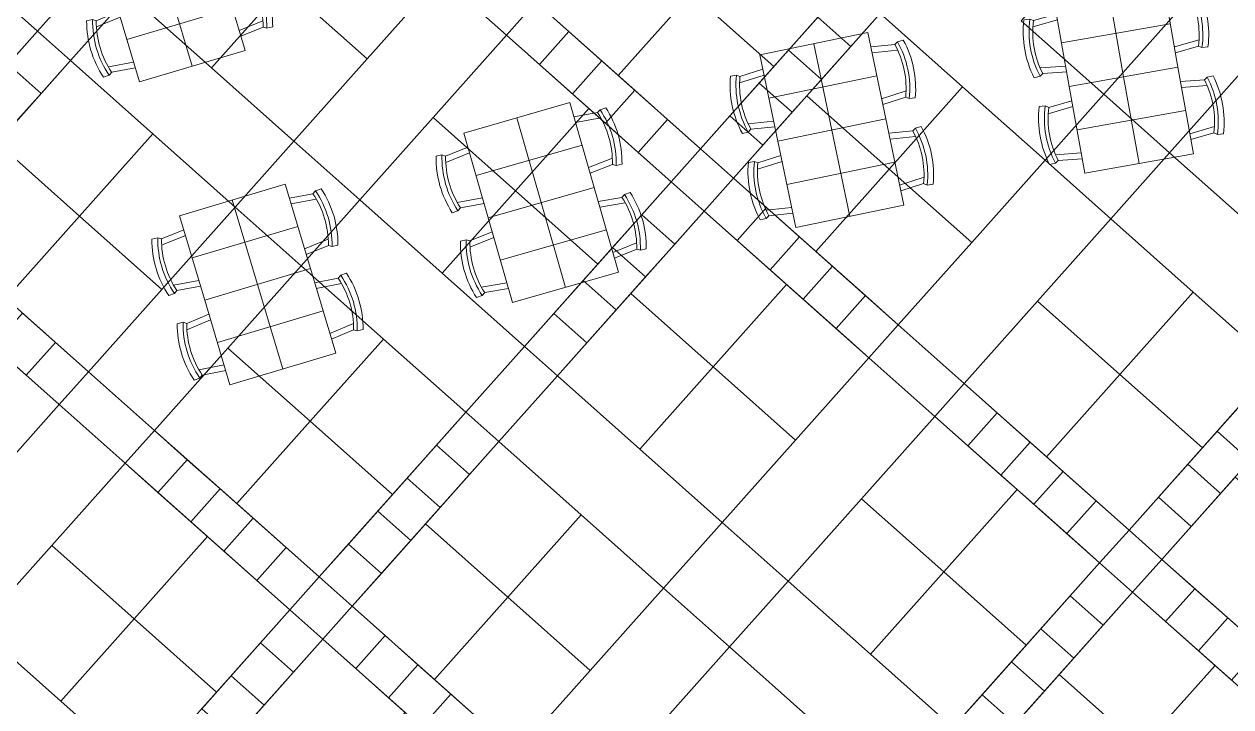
# Model space of a CAD drawing. Header units: millimetres. Extents: x 9159 to 17971, y 10368 to 13314.
# Drawn here: x 15447 to 16267, y 10767 to 11231 of the extents above; entities that cross this region are included whole.
import ezdxf

# ---------------------------------------------------------------- set-up
doc = ezdxf.new("R2010")
doc.units = ezdxf.units.MM
doc.header["$LTSCALE"] = 5
for name, color, linetype, lineweight in [('SAF_DOSEME', 147, 'Continuous', 0), ('SAF_DOSEME-TAS1', 251, 'Continuous', 0), ('SAF_DOSEME-TAS2', 35, 'Continuous', 0), ('TEFRIS-MOBILYA', 27, 'Continuous', 5)]:
    doc.layers.add(name, color=color, linetype=linetype, lineweight=lineweight)

# ---------------------------------------------------------------- blocks, each defined once
blk = doc.blocks.new('SMALL TABLE 2')
at = {"layer": 'TEFRIS-MOBILYA'}
for p, q in [((-0.2, 0.6003), (-0.1977, 0.5592)), ((0.2, 0.6003), (0.1977, 0.5591)), ((-0.1833, 0.5374), (-0.2, 0.375)), ((-0.1977, 0.5592), (-0.1833, 0.5374)), ((-0.1419, 0.5486), (-0.1598, 0.375)), ((0.1419, 0.5486), (0.1598, 0.375)), ((0.1977, 0.5591), (0.1833, 0.5374)), ((0.1833, 0.5374), (0.2, 0.375)), ((-0.3, -0.375), (-0.3, 0.375)), ((-0.3, 0.375), (0.3, 0.375)), ((0.3, -0.375), (0.3, 0.375)), ((-0.3, -0.375), (0.3, -0.375)), ((-0.1833, -0.5374), (-0.2, -0.375)), ((-0.1419, -0.5486), (-0.1598, -0.375)), ((0.1419, -0.5486), (0.1598, -0.375)), ((0.1833, -0.5374), (0.2, -0.375)), ((-0.2, -0.6003), (-0.1977, -0.5592)), ((-0.1977, -0.5592), (-0.1833, -0.5374)), ((0.1977, -0.5591), (0.1833, -0.5374)), ((0.2, -0.6003), (0.1977, -0.5591))]:
    blk.add_line(p, q, dxfattribs=at)
at = {"layer": 'TEFRIS-MOBILYA', "color": 190}
for p, q in [((0, 0.375), (0, -0.375)), ((0.3, 0), (-0.3, 0))]:
    blk.add_line(p, q, dxfattribs=at)
at = {"layer": 'TEFRIS-MOBILYA'}
for centre, radius, start, end in [((0, -0.0601), 0.69, 73.14999, 106.84871), ((0, -0.0601), 0.65, 72.29657, 107.70215), ((0, -0.0601), 0.625, 72.94454, 107.05417), ((0, 0.0601), 0.65, 252.29785, 287.70343), ((0, 0.0601), 0.625, 252.94583, 287.05546), ((0, 0.0601), 0.69, 253.15129, 286.85001)]:
    blk.add_arc(centre, radius, start, end, dxfattribs=at)

msp = doc.modelspace()

# ---------------------------------------------------------------- linework, layer by layer
at = {"layer": 'SAF_DOSEME', "elevation": 0}
msp.add_lwpolyline([(14060.53, 10608.73, -0.142512), (16744.25, 11542.34)], format="xyb", dxfattribs=at)
at = {"layer": 'SAF_DOSEME'}
msp.add_lwpolyline([(14060.53, 10608.73, -0.142512), (16744.25, 11542.34)], format="xyb", dxfattribs=at)
msp.add_arc((17006.91, 6463.27), 5085.86, 92.96032, 125.4032, dxfattribs=at)
msp.add_arc((17006.91, 6463.27), 5085.86, 92.96032, 125.4032, dxfattribs=at)
at = {"layer": 'SAF_DOSEME-TAS1'}
for points in [[(15518.1, 11251.22), (15574.11, 11201.35), (15623.99, 11257.36), (15567.97, 11307.24)], [(15623.99, 11257.36), (15680, 11207.49), (15729.87, 11263.5), (15673.86, 11313.38)], [(15950.4, 11308.16), (16006.41, 11258.29), (15956.54, 11202.28), (15900.52, 11252.15)], [(15844.51, 11302.02), (15900.52, 11252.15), (15850.65, 11196.14), (15794.63, 11246.01)], [(15749.82, 11285.91), (15794.63, 11246.01), (15774.69, 11223.6), (15729.87, 11263.5)], [(16124.73, 11233.28), (16180.74, 11183.4), (16230.62, 11239.42), (16174.6, 11289.29)], [(15399.78, 11276.24), (15455.79, 11226.36), (15405.92, 11170.35), (15349.9, 11220.22)], [(15455.79, 11226.36), (15478.2, 11206.41), (15518.1, 11251.22), (15495.69, 11271.17)], [(15574.11, 11201.35), (15630.13, 11151.48), (15680, 11207.49), (15623.99, 11257.36)], [(16006.41, 11258.29), (16028.82, 11238.34), (16008.87, 11215.93), (15986.46, 11235.88)], [(15900.52, 11252.15), (15956.54, 11202.28), (15906.66, 11146.26), (15850.65, 11196.14)], [(15774.69, 11223.6), (15797.09, 11203.66), (15817.04, 11226.06), (15794.63, 11246.01)], [(15986.46, 11235.88), (16008.87, 11215.93), (15988.92, 11193.53), (15966.51, 11213.48)], [(16028.82, 11238.34), (16084.83, 11188.47), (16034.96, 11132.45), (15978.94, 11182.33)], [(15455.79, 11226.36), (15478.2, 11206.41), (15458.25, 11184.01), (15435.84, 11203.96)], [(15797.09, 11203.66), (15819.5, 11183.71), (15839.45, 11206.11), (15817.04, 11226.06)], [(15724.81, 11167.59), (15780.83, 11117.72), (15830.7, 11173.73), (15774.69, 11223.6)], [(15966.51, 11213.48), (15988.92, 11193.53), (15968.97, 11171.12), (15946.56, 11191.07)], [(15435.84, 11203.96), (15458.25, 11184.01), (15438.3, 11161.6), (15415.89, 11181.55)], [(15478.2, 11206.41), (15534.21, 11156.54), (15484.34, 11100.53), (15428.32, 11150.4)], [(15819.5, 11183.71), (15841.9, 11163.76), (15861.85, 11186.16), (15839.45, 11206.11)], [(16225.56, 11143.5), (16281.57, 11093.63), (16331.44, 11149.64), (16275.43, 11199.52)], [(15946.56, 11191.07), (15968.97, 11171.12), (15949.02, 11148.72), (15926.61, 11168.67)], [(15841.9, 11163.76), (15864.31, 11143.81), (15884.26, 11166.21), (15861.85, 11186.16)], [(16084.83, 11188.47), (16140.84, 11138.59), (16090.97, 11082.58), (16034.96, 11132.45)], [(15978.94, 11182.33), (16034.96, 11132.45), (15985.08, 11076.44), (15929.07, 11126.31)], [(15674.94, 11111.58), (15730.95, 11061.7), (15780.83, 11117.72), (15724.81, 11167.59)], [(15780.83, 11117.72), (15836.84, 11067.84), (15886.71, 11123.86), (15830.7, 11173.73)], [(15926.61, 11168.67), (15949.02, 11148.72), (15929.07, 11126.31), (15906.66, 11146.26)], [(15864.31, 11143.81), (15886.71, 11123.86), (15906.66, 11146.26), (15884.26, 11166.21)], [(15428.32, 11150.4), (15484.34, 11100.53), (15434.46, 11044.51), (15378.45, 11094.39)], [(15534.21, 11156.54), (15590.23, 11106.66), (15540.35, 11050.65), (15484.34, 11100.53)], [(15909.12, 11103.91), (15931.52, 11083.96), (15951.47, 11106.36), (15929.07, 11126.31)], [(16034.96, 11132.45), (16090.97, 11082.58), (16041.1, 11026.56), (15985.08, 11076.44)], [(15730.95, 11061.7), (15786.96, 11011.83), (15836.84, 11067.84), (15780.83, 11117.72)], [(15866.76, 11101.45), (15889.17, 11081.5), (15909.12, 11103.91), (15886.71, 11123.86)], [(15846.81, 11079.05), (15869.22, 11059.1), (15889.17, 11081.5), (15866.76, 11101.45)], [(15859.24, 11047.89), (15915.26, 10998.02), (15965.13, 11054.03), (15909.12, 11103.91)], [(15931.52, 11083.96), (15953.93, 11064.01), (15973.88, 11086.41), (15951.47, 11106.36)], [(15484.34, 11100.53), (15540.35, 11050.65), (15490.48, 10994.64), (15434.46, 11044.51)], [(16185.66, 11098.69), (16241.67, 11048.82), (16191.8, 10992.8), (16135.78, 11042.68)], [(15953.93, 11064.01), (15976.34, 11044.06), (15996.29, 11066.46), (15973.88, 11086.41)], [(15826.86, 11056.64), (15849.27, 11036.69), (15869.22, 11059.1), (15846.81, 11079.05)], [(15635.04, 11066.77), (15691.05, 11016.89), (15641.18, 10960.88), (15585.16, 11010.75)], [(15976.34, 11044.06), (15998.74, 11024.11), (16018.69, 11046.51), (15996.29, 11066.46)], [(15806.91, 11034.23), (15829.32, 11014.28), (15849.27, 11036.69), (15826.86, 11056.64)], [(15915.26, 10998.02), (15971.27, 10948.14), (16021.15, 11004.16), (15965.13, 11054.03)], [(15809.37, 10991.88), (15865.38, 10942), (15915.26, 10998.02), (15859.24, 11047.89)], [(15998.74, 11024.11), (16021.15, 11004.16), (16041.1, 11026.56), (16018.69, 11046.51)], [(16241.67, 11048.82), (16297.68, 10998.94), (16247.81, 10942.93), (16191.8, 10992.8)], [(16135.78, 11042.68), (16191.8, 10992.8), (16141.92, 10936.79), (16085.91, 10986.66)], [(15425.72, 11012.13), (15448.12, 10992.18), (15468.07, 11014.59), (15445.67, 11034.54)], [(15786.96, 11011.83), (15809.37, 10991.88), (15829.32, 11014.28), (15806.91, 11034.23)], [(15364.64, 10966.09), (15420.65, 10916.22), (15470.53, 10972.23), (15414.51, 11022.11)], [(16041.1, 11026.56), (16085.91, 10986.66), (16065.96, 10964.26), (16021.15, 11004.16)], [(15448.12, 10992.18), (15470.53, 10972.23), (15490.48, 10994.64), (15468.07, 11014.59)], [(15585.16, 11010.75), (15641.18, 10960.88), (15591.3, 10904.86), (15535.29, 10954.74)], [(15691.05, 11016.89), (15747.07, 10967.02), (15697.19, 10911), (15641.18, 10960.88)], [(15747.07, 10967.02), (15769.47, 10947.07), (15809.37, 10991.88), (15786.96, 11011.83)], [(15490.48, 10994.64), (15535.29, 10954.74), (15515.34, 10932.33), (15470.53, 10972.23)], [(15865.38, 10942), (15921.4, 10892.13), (15971.27, 10948.14), (15915.26, 10998.02)], [(16065.96, 10964.26), (16088.36, 10944.31), (16108.31, 10966.72), (16085.91, 10986.66)], [(16191.8, 10992.8), (16247.81, 10942.93), (16197.94, 10886.92), (16141.92, 10936.79)], [(16277.73, 10976.54), (16300.14, 10956.59), (16280.19, 10934.18), (16257.78, 10954.13)], [(15747.07, 10967.02), (15769.47, 10947.07), (15749.52, 10924.66), (15727.12, 10944.61)], [(16016.08, 10908.25), (16072.1, 10858.37), (16121.97, 10914.39), (16065.96, 10964.26)], [(16088.36, 10944.31), (16110.77, 10924.36), (16130.72, 10946.77), (16108.31, 10966.72)], [(15515.34, 10932.33), (15537.75, 10912.38), (15557.69, 10934.79), (15535.29, 10954.74)], [(15641.18, 10960.88), (15697.19, 10911), (15647.32, 10854.99), (15591.3, 10904.86)], [(16257.78, 10954.13), (16280.19, 10934.18), (16260.24, 10911.78), (16237.84, 10931.73)], [(15769.47, 10947.07), (15825.49, 10897.19), (15775.61, 10841.18), (15719.6, 10891.05)], [(16110.77, 10924.36), (16133.17, 10904.41), (16153.12, 10926.82), (16130.72, 10946.77)], [(15727.12, 10944.61), (15749.52, 10924.66), (15729.57, 10902.26), (15707.17, 10922.21)], [(15465.47, 10876.32), (15521.48, 10826.44), (15571.35, 10882.46), (15515.34, 10932.33)], [(15537.75, 10912.38), (15560.15, 10892.43), (15580.1, 10914.84), (15557.69, 10934.79)], [(16237.84, 10931.73), (16260.24, 10911.78), (16240.29, 10889.37), (16217.89, 10909.32)], [(15707.17, 10922.21), (15729.57, 10902.26), (15709.62, 10879.85), (15687.22, 10899.8)], [(16133.17, 10904.41), (16155.58, 10884.46), (16175.53, 10906.87), (16153.12, 10926.82)], [(16270.22, 10922.98), (16326.23, 10873.11), (16276.36, 10817.09), (16220.34, 10866.97)], [(15560.15, 10892.43), (15582.56, 10872.48), (15602.51, 10894.89), (15580.1, 10914.84)], [(16072.1, 10858.37), (16128.11, 10808.5), (16177.99, 10864.51), (16121.97, 10914.39)], [(15966.21, 10852.23), (16022.22, 10802.36), (16072.1, 10858.37), (16016.08, 10908.25)], [(16155.58, 10884.46), (16177.99, 10864.51), (16197.94, 10886.92), (16175.53, 10906.87)], [(16217.89, 10909.32), (16240.29, 10889.37), (16220.34, 10866.97), (16197.94, 10886.92)], [(15687.22, 10899.8), (15709.62, 10879.85), (15689.67, 10857.45), (15667.27, 10877.39)], [(15825.49, 10897.19), (15881.5, 10847.32), (15831.63, 10791.31), (15775.61, 10841.18)], [(15582.56, 10872.48), (15604.96, 10852.53), (15624.91, 10874.94), (15602.51, 10894.89)], [(15719.6, 10891.05), (15775.61, 10841.18), (15725.74, 10785.17), (15669.72, 10835.04)], [(15521.48, 10826.44), (15577.49, 10776.57), (15627.37, 10832.58), (15571.35, 10882.46)], [(15415.59, 10820.3), (15471.61, 10770.43), (15521.48, 10826.44), (15465.47, 10876.32)], [(15604.96, 10852.53), (15627.37, 10832.58), (15647.32, 10854.99), (15624.91, 10874.94)], [(15667.27, 10877.39), (15689.67, 10857.45), (15669.72, 10835.04), (15647.32, 10854.99)], [(16158.04, 10842.11), (16180.44, 10822.16), (16200.39, 10844.56), (16177.99, 10864.51)], [(16200.39, 10844.56), (16222.8, 10824.61), (16242.75, 10847.02), (16220.34, 10866.97)], [(16022.22, 10802.36), (16078.24, 10752.48), (16128.11, 10808.5), (16072.1, 10858.37)], [(16222.8, 10824.61), (16245.2, 10804.66), (16265.15, 10827.07), (16242.75, 10847.02)], [(15775.61, 10841.18), (15831.63, 10791.31), (15781.75, 10735.29), (15725.74, 10785.17)], [(16138.09, 10819.7), (16160.49, 10799.75), (16180.44, 10822.16), (16158.04, 10842.11)], [(16150.52, 10788.55), (16206.53, 10738.67), (16256.41, 10794.69), (16200.39, 10844.56)], [(15607.42, 10810.18), (15629.82, 10790.23), (15649.77, 10812.63), (15627.37, 10832.58)], [(15649.77, 10812.63), (15672.18, 10792.68), (15692.13, 10815.09), (15669.72, 10835.04)], [(15471.61, 10770.43), (15527.62, 10720.56), (15577.49, 10776.57), (15521.48, 10826.44)], [(16245.2, 10804.66), (16267.61, 10784.71), (16287.56, 10807.12), (16265.15, 10827.07)], [(15672.18, 10792.68), (15694.58, 10772.73), (15714.53, 10795.14), (15692.13, 10815.09)], [(16118.14, 10797.29), (16140.54, 10777.34), (16160.49, 10799.75), (16138.09, 10819.7)], [(15587.47, 10787.77), (15609.87, 10767.82), (15629.82, 10790.23), (15607.42, 10810.18)], [(15926.31, 10807.42), (15982.32, 10757.55), (15932.45, 10701.53), (15876.44, 10751.41)], [(16098.19, 10774.89), (16120.59, 10754.94), (16140.54, 10777.34), (16118.14, 10797.29)], [(15694.58, 10772.73), (15716.99, 10752.79), (15736.94, 10775.19), (15714.53, 10795.14)], [(16206.53, 10738.67), (16262.55, 10688.8), (16312.42, 10744.81), (16256.41, 10794.69)], [(15567.52, 10765.37), (15589.92, 10745.42), (15609.87, 10767.82), (15587.47, 10787.77)], [(16100.64, 10732.53), (16156.66, 10682.66), (16206.53, 10738.67), (16150.52, 10788.55)], [(15716.99, 10752.79), (15739.4, 10732.84), (15759.35, 10755.24), (15736.94, 10775.19)], [(16078.24, 10752.48), (16100.64, 10732.53), (16120.59, 10754.94), (16098.19, 10774.89)]]:
    msp.add_lwpolyline(points, close=True, dxfattribs=at)
msp.add_lwpolyline([(15683.31, 10737.52), (15705.79, 10762.76), (15649.77, 10812.63), (15599.9, 10756.62), (15625.14, 10734.14)], dxfattribs=at)
at = {"layer": 'SAF_DOSEME-TAS2'}
for points in [[(16180.74, 11183.4), (16225.56, 11143.5), (16185.66, 11098.69), (16140.84, 11138.59)], [(15630.13, 11151.48), (15674.94, 11111.58), (15635.04, 11066.77), (15590.23, 11106.66)], [(15921.4, 10892.13), (15966.21, 10852.23), (15926.31, 10807.42), (15881.5, 10847.32)]]:
    msp.add_lwpolyline(points, close=True, dxfattribs=at)

# ---------------------------------------------------------------- block references
at = {"layer": 'TEFRIS-MOBILYA', "yscale": 100, "zscale": 100.0000000000001}
for p, xscale, rotation in [((15552.5, 11231.3, 22.59), -99.99999999999929, 106.6354650219425), ((16199.52, 11165.78, 22.59), -100.0000000000051, 100.0429968520946), ((16001.98, 11129.67, 22.59), -99.9999999999985, 101.7224018406594), ((15806.53, 11080.85, 22.59), -100.0000000000031, 105.9764162113109), ((15614.05, 11025.3, 22.59), -100.0000000000106, 106.635465026187)]:
    msp.add_blockref('SMALL TABLE 2', p, dxfattribs=dict(at, xscale=xscale, rotation=rotation))
at = {"layer": 'TEFRIS-MOBILYA', "extrusion": (0, 0, -1), "yscale": 100}
for p, xscale, zscale, rotation in [((-16189.05, 11224.86, -22.59), -100.0000000000051, -100.0000000000037, 259.9570031479054), ((-15989.79, 11188.42, -22.59), -99.9999999999985, -99.99999999999994, 258.2775981593405), ((-15790.02, 11138.53, -22.59), -99.99999999999507, -99.99999999999913, 254.0235837887051), ((-15596.87, 11082.79, -22.59), -100.0000000000022, -100.0000000000043, 253.3645349738289)]:
    msp.add_blockref('SMALL TABLE 2', p, dxfattribs=dict(at, xscale=xscale, zscale=zscale, rotation=rotation))

doc.saveas('drawing.dxf')
